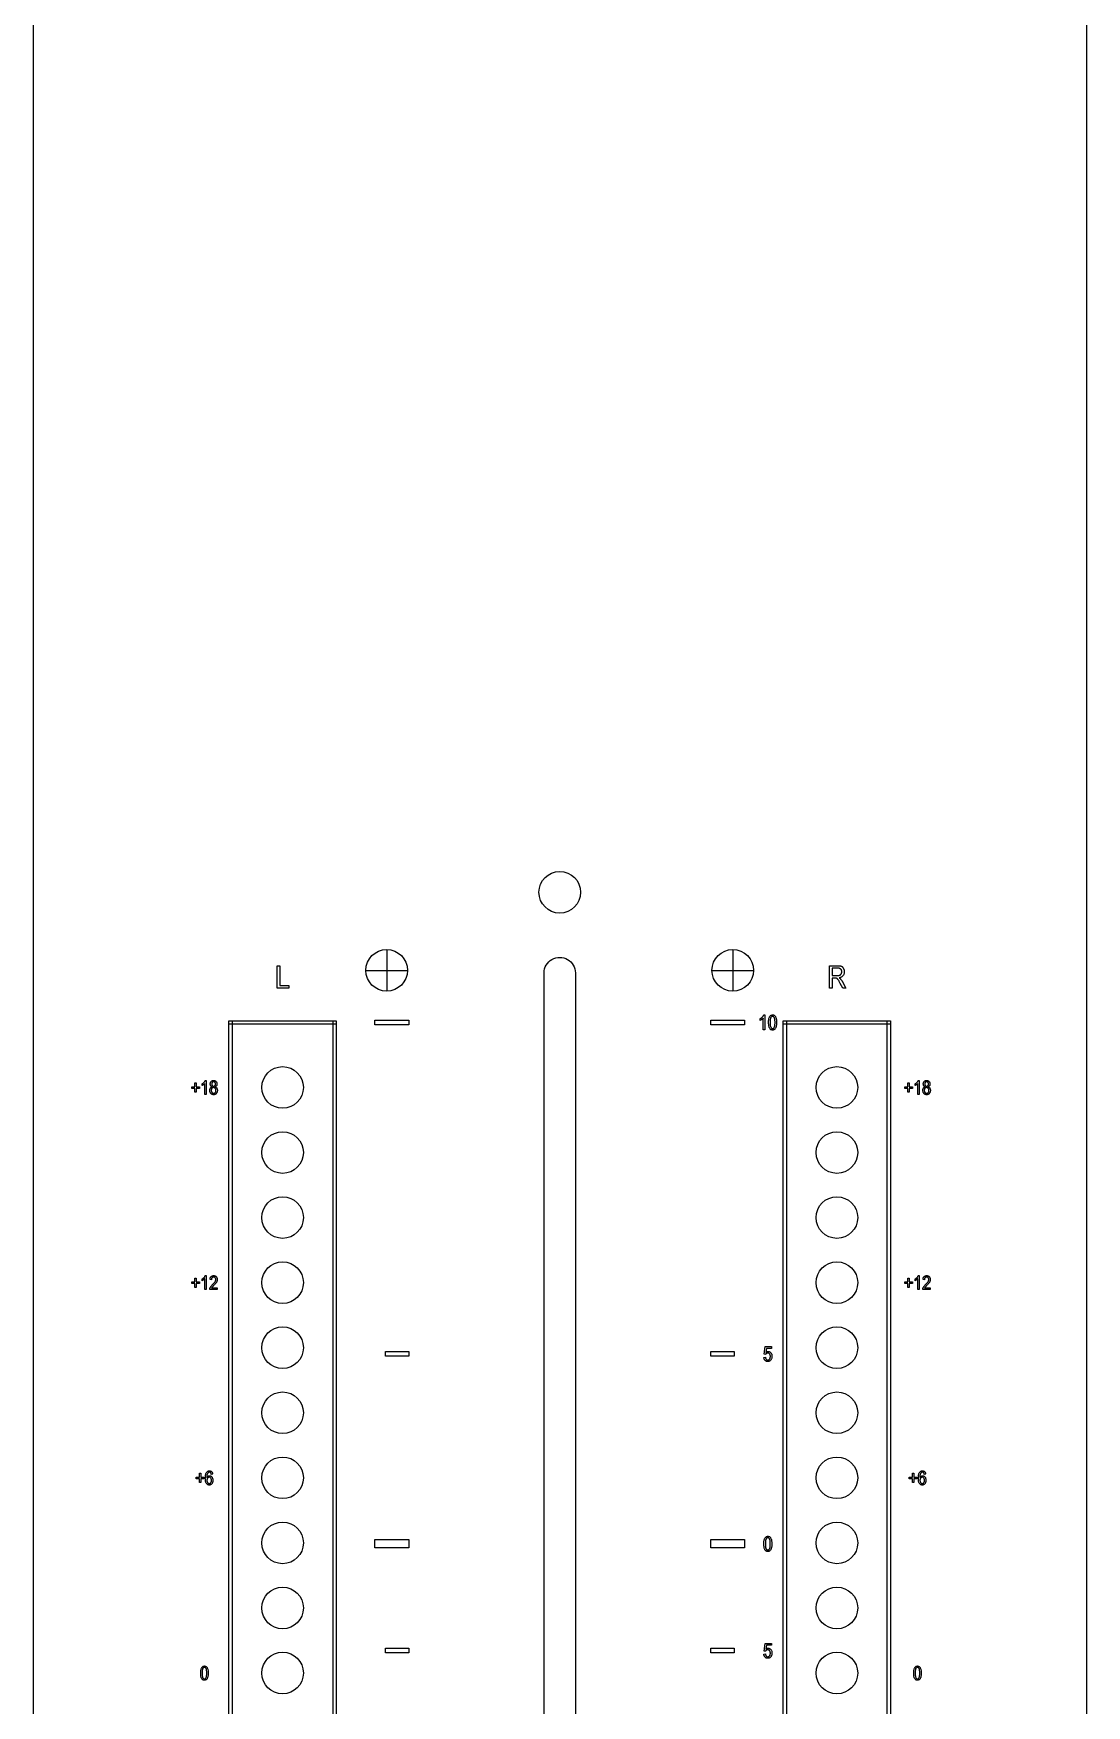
# Model space of a CAD drawing. Header units: millimetres. Extents: x 0 to 81, y 0 to 514.
# Drawn here: x 0 to 80.9, y 128.5 to 257 of the extents above; entities that cross this region are included whole.
import ezdxf

# ---------------------------------------------------------------- set-up
doc = ezdxf.new("R2010")
doc.units = ezdxf.units.MM
for name, color, linetype in [('CUT', 1, 'CONTINUOUS'), ('LEGEND', 2, 'CONTINUOUS'), ('OUTLINE', 7, 'CONTINUOUS'), ('STUDS', 5, 'CONTINUOUS')]:
    doc.layers.add(name, color=color, linetype=linetype)

msp = doc.modelspace()

# ---------------------------------------------------------------- linework, layer by layer
at = {"layer": 'CUT'}
msp.add_lwpolyline([(39.25, 77.2), (39.25, 184.8), (39.2603, 184.9566), (39.2909, 185.1106), (39.3413, 185.2592), (39.4108, 185.4), (39.498, 185.5305), (39.6015, 185.6485), (39.7195, 185.752), (39.85, 185.8392), (39.9908, 185.9087), (40.1394, 185.9591), (40.2934, 185.9897), (40.45, 186), (40.6066, 185.9897), (40.7606, 185.9591), (40.9092, 185.9087), (41.05, 185.8392), (41.1805, 185.752), (41.2985, 185.6485), (41.402, 185.5305), (41.4892, 185.4), (41.5587, 185.2592), (41.6091, 185.1106), (41.6397, 184.9566), (41.65, 184.8), (41.65, 77.2)], dxfattribs=at)
for centre in [(40.45, 191), (19.15, 176), (61.75, 176), (19.15, 171), (61.75, 171), (19.15, 166), (61.75, 166), (19.15, 161), (61.75, 161), (19.15, 156), (61.75, 156), (19.15, 151), (61.75, 151), (19.15, 146), (61.75, 146), (19.15, 141), (61.75, 141), (19.15, 136), (61.75, 136), (19.15, 131), (61.75, 131)]:
    msp.add_circle(centre, 1.6, dxfattribs=at)
at = {"layer": 'LEGEND'}
for points in [[(18.7434, 183.641), (18.7434, 185.359), (18.9297, 185.359), (18.9297, 183.8438), (19.6234, 183.8438), (19.6234, 183.641)], [(61.191, 183.641), (61.191, 185.359), (61.8156, 185.359), (61.8629, 185.3582), (61.9071, 185.356), (61.948, 185.3522), (61.9857, 185.347), (62.0202, 185.3402), (62.0515, 185.332), (62.0796, 185.3222), (62.1045, 185.3109), (62.1273, 185.2979), (62.149, 185.2829), (62.1697, 185.2659), (62.1893, 185.2469), (62.2079, 185.2259), (62.2255, 185.2029), (62.242, 185.178), (62.2574, 185.151), (62.2714, 185.1224), (62.2836, 185.0928), (62.2938, 185.062), (62.3022, 185.0301), (62.3088, 184.9971), (62.3135, 184.963), (62.3163, 184.9278), (62.3172, 184.8914), (62.3156, 184.8439), (62.3109, 184.7988), (62.3029, 184.7559), (62.2918, 184.7153), (62.2776, 184.6771), (62.2602, 184.6411), (62.2396, 184.6075), (62.2158, 184.5762), (62.189, 184.5474), (62.1594, 184.5213), (62.1269, 184.498), (62.0915, 184.4774), (62.0532, 184.4596), (62.012, 184.4446), (61.968, 184.4322), (61.9211, 184.4227), (61.9401, 184.4109), (61.958, 184.3991), (61.9747, 184.3873), (61.9902, 184.3755), (62.0046, 184.3636), (62.0178, 184.3517), (62.0298, 184.3397), (62.0406, 184.3277), (62.0611, 184.3028), (62.081, 184.2771), (62.1002, 184.2508), (62.1188, 184.2237), (62.1368, 184.196), (62.1542, 184.1676), (62.171, 184.1384), (62.1871, 184.1086), (62.4332, 183.641), (62.1988, 183.641), (62.0113, 183.9984), (61.9849, 184.0487), (61.9602, 184.0948), (61.9371, 184.1365), (61.9157, 184.1739), (61.8959, 184.2071), (61.8778, 184.236), (61.8614, 184.2606), (61.8467, 184.2809), (61.8328, 184.2983), (61.8191, 184.3142), (61.8054, 184.3287), (61.7919, 184.3417), (61.7785, 184.3531), (61.7652, 184.3631), (61.752, 184.3717), (61.7389, 184.3787), (61.7252, 184.3846), (61.7102, 184.3897), (61.6939, 184.3941), (61.6763, 184.3976), (61.6574, 184.4004), (61.6372, 184.4023), (61.6158, 184.4035), (61.593, 184.4039), (61.3773, 184.4039), (61.3773, 183.641)], [(61.3773, 184.6008), (61.7781, 184.6008), (61.8099, 184.6013), (61.8398, 184.6028), (61.8677, 184.6052), (61.8936, 184.6087), (61.9175, 184.6131), (61.9394, 184.6186), (61.9594, 184.625), (61.9773, 184.6324), (61.9939, 184.6409), (62.0096, 184.6505), (62.0244, 184.6613), (62.0383, 184.6731), (62.0513, 184.6862), (62.0635, 184.7003), (62.0748, 184.7156), (62.0852, 184.732), (62.0945, 184.7494), (62.1026, 184.7674), (62.1094, 184.7861), (62.115, 184.8056), (62.1194, 184.8257), (62.1225, 184.8465), (62.1244, 184.868), (62.125, 184.8902), (62.1238, 184.9219), (62.1202, 184.9518), (62.1143, 184.98), (62.106, 185.0064), (62.0952, 185.0311), (62.0822, 185.054), (62.0667, 185.0753), (62.0488, 185.0947), (62.0286, 185.1122), (62.0061, 185.1273), (61.9813, 185.1401), (61.9542, 185.1505), (61.9248, 185.1587), (61.893, 185.1645), (61.859, 185.168), (61.8227, 185.1691), (61.3773, 185.1691)], [(56.207, 180.4273), (56.0914, 180.4273), (56.0914, 181.3234), (56.081, 181.3117), (56.0698, 181.2999), (56.0577, 181.288), (56.0447, 181.2761), (56.0309, 181.2641), (56.0163, 181.252), (56.0007, 181.2399), (55.9844, 181.2277), (55.9677, 181.2159), (55.9515, 181.2048), (55.9355, 181.1945), (55.9199, 181.1849), (55.9047, 181.176), (55.8897, 181.1679), (55.8752, 181.1605), (55.8609, 181.1539), (55.8609, 181.2898), (55.8844, 181.3039), (55.9072, 181.3187), (55.9293, 181.3343), (55.9507, 181.3506), (55.9714, 181.3677), (55.9914, 181.3855), (56.0107, 181.4041), (56.0293, 181.4234), (56.0469, 181.4431), (56.0631, 181.4626), (56.078, 181.4821), (56.0915, 181.5014), (56.1037, 181.5205), (56.1145, 181.5396), (56.1239, 181.5585), (56.132, 181.5773), (56.207, 181.5773)], [(56.5023, 180.9922), (56.5036, 181.0621), (56.5072, 181.1276), (56.5133, 181.1887), (56.5218, 181.2455), (56.5327, 181.2979), (56.5461, 181.3459), (56.5619, 181.3896), (56.5801, 181.4289), (56.6007, 181.4637), (56.6236, 181.4938), (56.6488, 181.5194), (56.6763, 181.5402), (56.7061, 181.5565), (56.7382, 181.5681), (56.7726, 181.575), (56.8094, 181.5773), (56.8421, 181.5755), (56.873, 181.5698), (56.9021, 181.5604), (56.9295, 181.5473), (56.9551, 181.5303), (56.9789, 181.5097), (57.0009, 181.4852), (57.0211, 181.457), (57.0431, 181.418), (57.0621, 181.3735), (57.0782, 181.3235), (57.0914, 181.2682), (57.1017, 181.2073), (57.109, 181.1411), (57.1134, 181.0693), (57.1148, 180.9922), (57.1136, 180.9227), (57.11, 180.8574), (57.104, 180.7965), (57.0955, 180.7399), (57.0846, 180.6877), (57.0713, 180.6397), (57.0556, 180.596), (57.0375, 180.5566), (57.017, 180.5218), (56.9941, 180.4915), (56.9689, 180.4659), (56.9414, 180.445), (56.9115, 180.4287), (56.8793, 180.4171), (56.8447, 180.4101), (56.8078, 180.4078), (56.775, 180.4099), (56.7437, 180.416), (56.7139, 180.4263), (56.6856, 180.4406), (56.6589, 180.4591), (56.6337, 180.4816), (56.61, 180.5083), (56.5879, 180.5391), (56.5678, 180.5749), (56.5505, 180.6166), (56.5358, 180.6643), (56.5237, 180.718), (56.5144, 180.7776), (56.5077, 180.8432), (56.5037, 180.9147), (56.5023, 180.9922)], [(56.6203, 180.9922), (56.6211, 180.9253), (56.6237, 180.8642), (56.6278, 180.8089), (56.6337, 180.7593), (56.6412, 180.7154), (56.6504, 180.6773), (56.6613, 180.645), (56.6738, 180.6184), (56.6877, 180.5961), (56.7025, 180.5768), (56.7182, 180.5605), (56.7349, 180.5472), (56.7525, 180.5368), (56.771, 180.5294), (56.7905, 180.5249), (56.8109, 180.5234), (56.8303, 180.5249), (56.8488, 180.5294), (56.8665, 180.537), (56.8834, 180.5475), (56.8995, 180.561), (56.9148, 180.5775), (56.9293, 180.597), (56.943, 180.6195), (56.9554, 180.6464), (56.9662, 180.6789), (56.9753, 180.717), (56.9828, 180.7607), (56.9886, 180.8101), (56.9928, 180.8652), (56.9953, 180.9259), (56.9961, 180.9922), (56.9953, 181.0592), (56.9927, 181.1205), (56.9886, 181.1759), (56.9827, 181.2256), (56.9752, 181.2695), (56.966, 181.3076), (56.9551, 181.3399), (56.9426, 181.3664), (56.9287, 181.3886), (56.9138, 181.4078), (56.898, 181.424), (56.8812, 181.4373), (56.8633, 181.4476), (56.8445, 181.455), (56.8247, 181.4595), (56.8039, 181.4609), (56.7848, 181.4594), (56.7664, 181.4549), (56.7489, 181.4474), (56.7321, 181.4369), (56.7162, 181.4234), (56.701, 181.4069), (56.6866, 181.3874), (56.673, 181.3648), (56.6607, 181.338), (56.65, 181.3055), (56.6409, 181.2674), (56.6335, 181.2236), (56.6277, 181.1742), (56.6236, 181.1192), (56.6211, 181.0585), (56.6203, 180.9922)], [(15.025, 181.125), (23.275, 181.125), (23.275, 180.875), (15.025, 180.875)], [(15.025, 181.125), (15.275, 181.125), (15.275, 75.875), (15.025, 75.875)], [(23.025, 181.125), (23.275, 181.125), (23.275, 75.875), (23.025, 75.875)], [(26.25, 181.18), (28.85, 181.18), (28.85, 180.82), (26.25, 180.82)], [(52.05, 181.18), (54.65, 181.18), (54.65, 180.82), (52.05, 180.82)], [(57.625, 181.125), (65.875, 181.125), (65.875, 180.875), (57.625, 180.875)], [(57.625, 181.125), (57.875, 181.125), (57.875, 75.875), (57.625, 75.875)], [(65.625, 181.125), (65.875, 181.125), (65.875, 75.875), (65.625, 75.875)], [(12.4135, 175.6367), (12.4135, 175.9312), (12.174, 175.9312), (12.174, 176.0542), (12.4135, 176.0542), (12.4135, 176.3464), (12.5161, 176.3464), (12.5161, 176.0542), (12.7556, 176.0542), (12.7556, 175.9312), (12.5161, 175.9312), (12.5161, 175.6367)], [(13.2815, 175.4631), (13.1731, 175.4631), (13.1731, 176.3032), (13.1633, 176.2922), (13.1528, 176.2811), (13.1415, 176.27), (13.1293, 176.2588), (13.1164, 176.2476), (13.1026, 176.2363), (13.0881, 176.2249), (13.0727, 176.2135), (13.0571, 176.2024), (13.0419, 176.192), (13.0269, 176.1823), (13.0123, 176.1733), (12.998, 176.165), (12.984, 176.1574), (12.9704, 176.1505), (12.957, 176.1443), (12.957, 176.2717), (12.979, 176.2849), (13.0004, 176.2988), (13.0211, 176.3134), (13.0411, 176.3287), (13.0605, 176.3447), (13.0793, 176.3614), (13.0974, 176.3788), (13.1148, 176.397), (13.1313, 176.4154), (13.1465, 176.4337), (13.1605, 176.4519), (13.1732, 176.47), (13.1846, 176.488), (13.1947, 176.5059), (13.2036, 176.5236), (13.2112, 176.5413), (13.2815, 176.5413)], [(13.7246, 176.0454), (13.7088, 176.0531), (13.694, 176.0616), (13.6802, 176.0709), (13.6674, 176.081), (13.6555, 176.0919), (13.6447, 176.1036), (13.6349, 176.116), (13.6261, 176.1293), (13.6183, 176.1433), (13.6115, 176.1582), (13.6058, 176.174), (13.6011, 176.1905), (13.5974, 176.2079), (13.5948, 176.2262), (13.5933, 176.2452), (13.5927, 176.2651), (13.5939, 176.295), (13.5973, 176.3235), (13.6029, 176.3505), (13.6108, 176.3761), (13.6209, 176.4003), (13.6333, 176.4231), (13.648, 176.4444), (13.6649, 176.4644), (13.6835, 176.4824), (13.7033, 176.498), (13.7242, 176.5112), (13.7463, 176.522), (13.7695, 176.5304), (13.7939, 176.5365), (13.8195, 176.5401), (13.8462, 176.5413), (13.8731, 176.54), (13.8988, 176.5364), (13.9234, 176.5302), (13.9468, 176.5217), (13.969, 176.5106), (13.9902, 176.4972), (14.0101, 176.4813), (14.0289, 176.4629), (14.046, 176.4426), (14.0608, 176.4209), (14.0733, 176.3977), (14.0836, 176.3732), (14.0915, 176.3472), (14.0972, 176.3198), (14.1006, 176.291), (14.1018, 176.2607), (14.1013, 176.2417), (14.0998, 176.2234), (14.0973, 176.2059), (14.0937, 176.1891), (14.0892, 176.173), (14.0837, 176.1577), (14.0771, 176.1431), (14.0696, 176.1293), (14.061, 176.1162), (14.0514, 176.1038), (14.0408, 176.0922), (14.0291, 176.0814), (14.0164, 176.0713), (14.0027, 176.0619), (13.9879, 176.0533), (13.9721, 176.0454), (13.9915, 176.0369), (14.0097, 176.0272), (14.0268, 176.0163), (14.0427, 176.0042), (14.0575, 175.9909), (14.0711, 175.9763), (14.0835, 175.9606), (14.0948, 175.9436), (14.1049, 175.9255), (14.1136, 175.9063), (14.1209, 175.8861), (14.127, 175.8649), (14.1316, 175.8426), (14.135, 175.8192), (14.137, 175.7948), (14.1377, 175.7693), (14.1364, 175.7342), (14.1325, 175.7008), (14.126, 175.6691), (14.1169, 175.639), (14.1052, 175.6106), (14.0909, 175.5838), (14.074, 175.5587), (14.0545, 175.5353), (14.0331, 175.5141), (14.0105, 175.4957), (13.9866, 175.4802), (13.9614, 175.4674), (13.935, 175.4575), (13.9074, 175.4505), (13.8785, 175.4462), (13.8484, 175.4448), (13.8179, 175.4462), (13.7887, 175.4505), (13.7608, 175.4575), (13.7342, 175.4674), (13.7089, 175.4802), (13.6849, 175.4957), (13.6622, 175.5141), (13.6407, 175.5353), (13.6212, 175.5588), (13.6044, 175.5841), (13.5901, 175.6111), (13.5784, 175.6399), (13.5693, 175.6705), (13.5628, 175.7029), (13.5589, 175.737), (13.5576, 175.7729), (13.5583, 175.7993), (13.5604, 175.8244), (13.5638, 175.8484), (13.5687, 175.8712), (13.5749, 175.8928), (13.5825, 175.9132), (13.5915, 175.9325), (13.6019, 175.9506), (13.6135, 175.9673), (13.6262, 175.9827), (13.6399, 175.9967), (13.6547, 176.0092), (13.6706, 176.0204), (13.6875, 176.0301), (13.7055, 176.0385), (13.7246, 176.0454)], [(13.7041, 176.2688), (13.7047, 176.2495), (13.7067, 176.2313), (13.7099, 176.214), (13.7145, 176.1978), (13.7204, 176.1825), (13.7276, 176.1683), (13.736, 176.155), (13.7458, 176.1428), (13.7566, 176.1318), (13.7679, 176.1223), (13.7798, 176.1143), (13.7923, 176.1077), (13.8054, 176.1025), (13.8192, 176.0989), (13.8335, 176.0967), (13.8484, 176.0959), (13.8629, 176.0967), (13.8769, 176.0988), (13.8904, 176.1024), (13.9033, 176.1075), (13.9157, 176.114), (13.9275, 176.1219), (13.9387, 176.1313), (13.9494, 176.1421), (13.9592, 176.154), (13.9677, 176.1669), (13.9749, 176.1805), (13.9807, 176.195), (13.9853, 176.2104), (13.9886, 176.2265), (13.9905, 176.2436), (13.9912, 176.2615), (13.9905, 176.2799), (13.9885, 176.2975), (13.9852, 176.3142), (13.9805, 176.33), (13.9744, 176.345), (13.9671, 176.3592), (13.9584, 176.3725), (13.9483, 176.3849), (13.9374, 176.3961), (13.9259, 176.4059), (13.914, 176.4141), (13.9016, 176.4209), (13.8886, 176.4261), (13.8752, 176.4299), (13.8613, 176.4321), (13.8469, 176.4329), (13.8325, 176.4321), (13.8186, 176.4299), (13.8053, 176.4263), (13.7924, 176.4211), (13.7801, 176.4146), (13.7683, 176.4065), (13.757, 176.397), (13.7462, 176.386), (13.7363, 176.3739), (13.7278, 176.3611), (13.7205, 176.3475), (13.7146, 176.3333), (13.71, 176.3182), (13.7067, 176.3025), (13.7047, 176.286), (13.7041, 176.2688)], [(67.2135, 175.6367), (67.2135, 175.9312), (66.974, 175.9312), (66.974, 176.0542), (67.2135, 176.0542), (67.2135, 176.3464), (67.3161, 176.3464), (67.3161, 176.0542), (67.5556, 176.0542), (67.5556, 175.9312), (67.3161, 175.9312), (67.3161, 175.6367)], [(68.0815, 175.4631), (67.9731, 175.4631), (67.9731, 176.3032), (67.9633, 176.2922), (67.9528, 176.2811), (67.9415, 176.27), (67.9293, 176.2588), (67.9164, 176.2476), (67.9026, 176.2363), (67.8881, 176.2249), (67.8727, 176.2135), (67.8571, 176.2024), (67.8419, 176.192), (67.8269, 176.1823), (67.8123, 176.1733), (67.798, 176.165), (67.784, 176.1574), (67.7704, 176.1505), (67.757, 176.1443), (67.757, 176.2717), (67.779, 176.2849), (67.8004, 176.2988), (67.8211, 176.3134), (67.8411, 176.3287), (67.8605, 176.3447), (67.8793, 176.3614), (67.8974, 176.3788), (67.9148, 176.397), (67.9313, 176.4154), (67.9465, 176.4337), (67.9605, 176.4519), (67.9732, 176.47), (67.9846, 176.488), (67.9947, 176.5059), (68.0036, 176.5236), (68.0112, 176.5413), (68.0815, 176.5413)], [(68.5246, 176.0454), (68.5088, 176.0531), (68.494, 176.0616), (68.4802, 176.0709), (68.4674, 176.081), (68.4555, 176.0919), (68.4447, 176.1036), (68.4349, 176.116), (68.4261, 176.1293), (68.4183, 176.1433), (68.4115, 176.1582), (68.4058, 176.174), (68.4011, 176.1905), (68.3974, 176.2079), (68.3948, 176.2262), (68.3933, 176.2452), (68.3927, 176.2651), (68.3939, 176.295), (68.3973, 176.3235), (68.4029, 176.3505), (68.4108, 176.3761), (68.4209, 176.4003), (68.4333, 176.4231), (68.448, 176.4444), (68.4649, 176.4644), (68.4835, 176.4824), (68.5033, 176.498), (68.5242, 176.5112), (68.5463, 176.522), (68.5695, 176.5304), (68.5939, 176.5365), (68.6195, 176.5401), (68.6462, 176.5413), (68.6731, 176.54), (68.6988, 176.5364), (68.7234, 176.5302), (68.7468, 176.5217), (68.769, 176.5106), (68.7902, 176.4972), (68.8101, 176.4813), (68.8289, 176.4629), (68.846, 176.4426), (68.8608, 176.4209), (68.8733, 176.3977), (68.8836, 176.3732), (68.8915, 176.3472), (68.8972, 176.3198), (68.9006, 176.291), (68.9018, 176.2607), (68.9013, 176.2417), (68.8998, 176.2234), (68.8973, 176.2059), (68.8937, 176.1891), (68.8892, 176.173), (68.8837, 176.1577), (68.8771, 176.1431), (68.8696, 176.1293), (68.861, 176.1162), (68.8514, 176.1038), (68.8408, 176.0922), (68.8291, 176.0814), (68.8164, 176.0713), (68.8027, 176.0619), (68.7879, 176.0533), (68.7721, 176.0454), (68.7915, 176.0369), (68.8097, 176.0272), (68.8268, 176.0163), (68.8427, 176.0042), (68.8575, 175.9909), (68.8711, 175.9763), (68.8835, 175.9606), (68.8948, 175.9436), (68.9049, 175.9255), (68.9136, 175.9063), (68.9209, 175.8861), (68.927, 175.8649), (68.9316, 175.8426), (68.935, 175.8192), (68.937, 175.7948), (68.9377, 175.7693), (68.9364, 175.7342), (68.9325, 175.7008), (68.926, 175.6691), (68.9169, 175.639), (68.9052, 175.6106), (68.8909, 175.5838), (68.874, 175.5587), (68.8545, 175.5353), (68.8331, 175.5141), (68.8105, 175.4957), (68.7866, 175.4802), (68.7614, 175.4674), (68.735, 175.4575), (68.7074, 175.4505), (68.6785, 175.4462), (68.6484, 175.4448), (68.6179, 175.4462), (68.5887, 175.4505), (68.5608, 175.4575), (68.5342, 175.4674), (68.5089, 175.4802), (68.4849, 175.4957), (68.4622, 175.5141), (68.4407, 175.5353), (68.4212, 175.5588), (68.4044, 175.5841), (68.3901, 175.6111), (68.3784, 175.6399), (68.3693, 175.6705), (68.3628, 175.7029), (68.3589, 175.737), (68.3576, 175.7729), (68.3583, 175.7993), (68.3604, 175.8244), (68.3638, 175.8484), (68.3687, 175.8712), (68.3749, 175.8928), (68.3825, 175.9132), (68.3915, 175.9325), (68.4019, 175.9506), (68.4135, 175.9673), (68.4262, 175.9827), (68.4399, 175.9967), (68.4547, 176.0092), (68.4706, 176.0204), (68.4875, 176.0301), (68.5055, 176.0385), (68.5246, 176.0454)], [(68.5041, 176.2688), (68.5047, 176.2495), (68.5067, 176.2313), (68.5099, 176.214), (68.5145, 176.1978), (68.5204, 176.1825), (68.5276, 176.1683), (68.536, 176.155), (68.5458, 176.1428), (68.5566, 176.1318), (68.5679, 176.1223), (68.5798, 176.1143), (68.5923, 176.1077), (68.6054, 176.1025), (68.6192, 176.0989), (68.6335, 176.0967), (68.6484, 176.0959), (68.6629, 176.0967), (68.6769, 176.0988), (68.6904, 176.1024), (68.7033, 176.1075), (68.7157, 176.114), (68.7275, 176.1219), (68.7387, 176.1313), (68.7494, 176.1421), (68.7592, 176.154), (68.7677, 176.1669), (68.7749, 176.1805), (68.7807, 176.195), (68.7853, 176.2104), (68.7886, 176.2265), (68.7905, 176.2436), (68.7912, 176.2615), (68.7905, 176.2799), (68.7885, 176.2975), (68.7852, 176.3142), (68.7805, 176.33), (68.7744, 176.345), (68.7671, 176.3592), (68.7584, 176.3725), (68.7483, 176.3849), (68.7374, 176.3961), (68.7259, 176.4059), (68.714, 176.4141), (68.7016, 176.4209), (68.6886, 176.4261), (68.6752, 176.4299), (68.6613, 176.4321), (68.6469, 176.4329), (68.6325, 176.4321), (68.6186, 176.4299), (68.6053, 176.4263), (68.5924, 176.4211), (68.5801, 176.4146), (68.5683, 176.4065), (68.557, 176.397), (68.5462, 176.386), (68.5363, 176.3739), (68.5278, 176.3611), (68.5205, 176.3475), (68.5146, 176.3333), (68.51, 176.3182), (68.5067, 176.3025), (68.5047, 176.286), (68.5041, 176.2688)], [(13.6682, 175.7729), (13.669, 175.7488), (13.6715, 175.7259), (13.6757, 175.7042), (13.6815, 175.6837), (13.6889, 175.6644), (13.6981, 175.6463), (13.7088, 175.6294), (13.7213, 175.6136), (13.7349, 175.5995), (13.7491, 175.5872), (13.764, 175.5768), (13.7796, 175.5683), (13.7958, 175.5617), (13.8127, 175.557), (13.8302, 175.5542), (13.8484, 175.5532), (13.8667, 175.5541), (13.8843, 175.5569), (13.9012, 175.5615), (13.9174, 175.5679), (13.9329, 175.5761), (13.9477, 175.5862), (13.9617, 175.5981), (13.9751, 175.6118), (13.9873, 175.6271), (13.9978, 175.6436), (14.0068, 175.6613), (14.0141, 175.6803), (14.0198, 175.7005), (14.0238, 175.722), (14.0263, 175.7446), (14.0271, 175.7686), (14.0262, 175.7927), (14.0237, 175.8156), (14.0196, 175.8373), (14.0137, 175.8578), (14.0062, 175.8771), (13.997, 175.8952), (13.9861, 175.9121), (13.9736, 175.9279), (13.9599, 175.942), (13.9455, 175.9543), (13.9305, 175.9647), (13.9148, 175.9732), (13.8985, 175.9798), (13.8815, 175.9845), (13.8638, 175.9873), (13.8454, 175.9883), (13.8273, 175.9873), (13.8098, 175.9845), (13.7931, 175.9798), (13.777, 175.9733), (13.7617, 175.9648), (13.747, 175.9545), (13.7331, 175.9423), (13.7198, 175.9282), (13.7077, 175.9127), (13.6972, 175.896), (13.6884, 175.8782), (13.6811, 175.8594), (13.6754, 175.8394), (13.6714, 175.8184), (13.669, 175.7962), (13.6682, 175.7729)], [(68.4682, 175.7729), (68.469, 175.7488), (68.4715, 175.7259), (68.4757, 175.7042), (68.4815, 175.6837), (68.4889, 175.6644), (68.4981, 175.6463), (68.5088, 175.6294), (68.5213, 175.6136), (68.5349, 175.5995), (68.5491, 175.5872), (68.564, 175.5768), (68.5796, 175.5683), (68.5958, 175.5617), (68.6127, 175.557), (68.6302, 175.5542), (68.6484, 175.5532), (68.6667, 175.5541), (68.6843, 175.5569), (68.7012, 175.5615), (68.7174, 175.5679), (68.7329, 175.5761), (68.7477, 175.5862), (68.7617, 175.5981), (68.7751, 175.6118), (68.7873, 175.6271), (68.7978, 175.6436), (68.8068, 175.6613), (68.8141, 175.6803), (68.8198, 175.7005), (68.8238, 175.722), (68.8263, 175.7446), (68.8271, 175.7686), (68.8262, 175.7927), (68.8237, 175.8156), (68.8196, 175.8373), (68.8137, 175.8578), (68.8062, 175.8771), (68.797, 175.8952), (68.7861, 175.9121), (68.7736, 175.9279), (68.7599, 175.942), (68.7455, 175.9543), (68.7305, 175.9647), (68.7148, 175.9732), (68.6985, 175.9798), (68.6815, 175.9845), (68.6638, 175.9873), (68.6454, 175.9883), (68.6273, 175.9873), (68.6098, 175.9845), (68.5931, 175.9798), (68.577, 175.9733), (68.5617, 175.9648), (68.547, 175.9545), (68.5331, 175.9423), (68.5198, 175.9282), (68.5077, 175.9127), (68.4972, 175.896), (68.4884, 175.8782), (68.4811, 175.8594), (68.4754, 175.8394), (68.4714, 175.8184), (68.469, 175.7962), (68.4682, 175.7729)], [(12.4135, 160.6367), (12.4135, 160.9312), (12.174, 160.9312), (12.174, 161.0542), (12.4135, 161.0542), (12.4135, 161.3464), (12.5161, 161.3464), (12.5161, 161.0542), (12.7556, 161.0542), (12.7556, 160.9312), (12.5161, 160.9312), (12.5161, 160.6367)], [(13.2815, 160.4631), (13.1731, 160.4631), (13.1731, 161.3032), (13.1633, 161.2922), (13.1528, 161.2811), (13.1415, 161.27), (13.1293, 161.2588), (13.1164, 161.2476), (13.1026, 161.2363), (13.0881, 161.2249), (13.0727, 161.2135), (13.0571, 161.2024), (13.0419, 161.192), (13.0269, 161.1823), (13.0123, 161.1733), (12.998, 161.165), (12.984, 161.1574), (12.9704, 161.1505), (12.957, 161.1443), (12.957, 161.2717), (12.979, 161.2849), (13.0004, 161.2988), (13.0211, 161.3134), (13.0411, 161.3287), (13.0605, 161.3447), (13.0793, 161.3614), (13.0974, 161.3788), (13.1148, 161.397), (13.1313, 161.4154), (13.1465, 161.4337), (13.1605, 161.4519), (13.1732, 161.47), (13.1846, 161.488), (13.1947, 161.5059), (13.2036, 161.5236), (13.2112, 161.5413), (13.2815, 161.5413)], [(14.1281, 160.5898), (14.1281, 160.4631), (13.5459, 160.4631), (13.5461, 160.4826), (13.548, 160.5027), (13.5514, 160.5234), (13.5564, 160.5446), (13.563, 160.5664), (13.5712, 160.5888), (13.581, 160.6117), (13.5924, 160.6353), (13.6058, 160.6596), (13.6218, 160.685), (13.6403, 160.7115), (13.6613, 160.7391), (13.6849, 160.7677), (13.711, 160.7974), (13.7396, 160.8282), (13.7707, 160.8601), (13.807, 160.8968), (13.84, 160.9313), (13.8697, 160.9636), (13.8962, 160.9939), (13.9193, 161.022), (13.9392, 161.0479), (13.9559, 161.0717), (13.9692, 161.0934), (13.9802, 161.1138), (13.9897, 161.1339), (13.9978, 161.1536), (14.0044, 161.1729), (14.0095, 161.1919), (14.0132, 161.2106), (14.0154, 161.2289), (14.0161, 161.2468), (14.0153, 161.2669), (14.0131, 161.2859), (14.0093, 161.3041), (14.0041, 161.3213), (13.9973, 161.3375), (13.9891, 161.3528), (13.9794, 161.3671), (13.9681, 161.3805), (13.9558, 161.3926), (13.9427, 161.4031), (13.929, 161.412), (13.9146, 161.4192), (13.8994, 161.4249), (13.8836, 161.4289), (13.8671, 161.4313), (13.8498, 161.4321), (13.8314, 161.4313), (13.8138, 161.4286), (13.7971, 161.4243), (13.7812, 161.4182), (13.7661, 161.4104), (13.7519, 161.4008), (13.7386, 161.3895), (13.726, 161.3765), (13.7147, 161.3618), (13.7049, 161.3456), (13.6966, 161.3279), (13.6898, 161.3087), (13.6845, 161.288), (13.6807, 161.2658), (13.6785, 161.242), (13.6777, 161.2168), (13.5664, 161.2307), (13.5703, 161.2682), (13.5762, 161.3032), (13.5842, 161.3359), (13.5941, 161.3661), (13.6061, 161.394), (13.62, 161.4195), (13.636, 161.4426), (13.6539, 161.4633), (13.6736, 161.4815), (13.6948, 161.4974), (13.7175, 161.5108), (13.7417, 161.5218), (13.7674, 161.5303), (13.7946, 161.5364), (13.8233, 161.54), (13.8535, 161.5413), (13.8862, 161.5398), (13.9168, 161.5356), (13.9453, 161.5285), (13.9719, 161.5186), (13.9963, 161.5058), (14.0188, 161.4902), (14.0391, 161.4717), (14.0575, 161.4504), (14.0737, 161.4273), (14.0878, 161.4035), (14.0996, 161.3788), (14.1094, 161.3534), (14.117, 161.3272), (14.1224, 161.3002), (14.1256, 161.2724), (14.1267, 161.2439), (14.1258, 161.2184), (14.1233, 161.1932), (14.1191, 161.1682), (14.1131, 161.1435), (14.1055, 161.119), (14.0962, 161.0948), (14.0852, 161.0709), (14.0725, 161.0472), (14.0574, 161.0227), (14.0393, 160.9963), (14.0181, 160.9678), (13.9939, 160.9375), (13.9667, 160.9051), (13.9364, 160.8708), (13.9031, 160.8346), (13.8667, 160.7964), (13.8436, 160.7727), (13.8226, 160.7509), (13.8038, 160.7311), (13.7871, 160.7133), (13.7726, 160.6974), (13.7602, 160.6835), (13.7499, 160.6716), (13.7418, 160.6616), (13.7349, 160.6526), (13.7284, 160.6437), (13.7221, 160.6347), (13.7163, 160.6257), (13.7107, 160.6168), (13.7055, 160.6078), (13.7006, 160.5988), (13.696, 160.5898)], [(67.2135, 160.6367), (67.2135, 160.9312), (66.974, 160.9312), (66.974, 161.0542), (67.2135, 161.0542), (67.2135, 161.3464), (67.3161, 161.3464), (67.3161, 161.0542), (67.5556, 161.0542), (67.5556, 160.9312), (67.3161, 160.9312), (67.3161, 160.6367)], [(68.0815, 160.4631), (67.9731, 160.4631), (67.9731, 161.3032), (67.9633, 161.2922), (67.9528, 161.2811), (67.9415, 161.27), (67.9293, 161.2588), (67.9164, 161.2476), (67.9026, 161.2363), (67.8881, 161.2249), (67.8727, 161.2135), (67.8571, 161.2024), (67.8419, 161.192), (67.8269, 161.1823), (67.8123, 161.1733), (67.798, 161.165), (67.784, 161.1574), (67.7704, 161.1505), (67.757, 161.1443), (67.757, 161.2717), (67.779, 161.2849), (67.8004, 161.2988), (67.8211, 161.3134), (67.8411, 161.3287), (67.8605, 161.3447), (67.8793, 161.3614), (67.8974, 161.3788), (67.9148, 161.397), (67.9313, 161.4154), (67.9465, 161.4337), (67.9605, 161.4519), (67.9732, 161.47), (67.9846, 161.488), (67.9947, 161.5059), (68.0036, 161.5236), (68.0112, 161.5413), (68.0815, 161.5413)], [(68.9281, 160.5898), (68.9281, 160.4631), (68.3459, 160.4631), (68.3461, 160.4826), (68.348, 160.5027), (68.3514, 160.5234), (68.3564, 160.5446), (68.363, 160.5664), (68.3712, 160.5888), (68.381, 160.6117), (68.3924, 160.6353), (68.4058, 160.6596), (68.4218, 160.685), (68.4403, 160.7115), (68.4613, 160.7391), (68.4849, 160.7677), (68.511, 160.7974), (68.5396, 160.8282), (68.5707, 160.8601), (68.607, 160.8968), (68.64, 160.9313), (68.6697, 160.9636), (68.6962, 160.9939), (68.7193, 161.022), (68.7392, 161.0479), (68.7559, 161.0717), (68.7692, 161.0934), (68.7802, 161.1138), (68.7897, 161.1339), (68.7978, 161.1536), (68.8044, 161.1729), (68.8095, 161.1919), (68.8132, 161.2106), (68.8154, 161.2289), (68.8161, 161.2468), (68.8153, 161.2669), (68.8131, 161.2859), (68.8093, 161.3041), (68.8041, 161.3213), (68.7973, 161.3375), (68.7891, 161.3528), (68.7794, 161.3671), (68.7681, 161.3805), (68.7558, 161.3926), (68.7427, 161.4031), (68.729, 161.412), (68.7146, 161.4192), (68.6994, 161.4249), (68.6836, 161.4289), (68.6671, 161.4313), (68.6498, 161.4321), (68.6314, 161.4313), (68.6138, 161.4286), (68.5971, 161.4243), (68.5812, 161.4182), (68.5661, 161.4104), (68.5519, 161.4008), (68.5386, 161.3895), (68.526, 161.3765), (68.5147, 161.3618), (68.5049, 161.3456), (68.4966, 161.3279), (68.4898, 161.3087), (68.4845, 161.288), (68.4807, 161.2658), (68.4785, 161.242), (68.4777, 161.2168), (68.3664, 161.2307), (68.3703, 161.2682), (68.3762, 161.3032), (68.3842, 161.3359), (68.3941, 161.3661), (68.4061, 161.394), (68.42, 161.4195), (68.436, 161.4426), (68.4539, 161.4633), (68.4736, 161.4815), (68.4948, 161.4974), (68.5175, 161.5108), (68.5417, 161.5218), (68.5674, 161.5303), (68.5946, 161.5364), (68.6233, 161.54), (68.6535, 161.5413), (68.6862, 161.5398), (68.7168, 161.5356), (68.7453, 161.5285), (68.7719, 161.5186), (68.7963, 161.5058), (68.8188, 161.4902), (68.8391, 161.4717), (68.8575, 161.4504), (68.8737, 161.4273), (68.8878, 161.4035), (68.8996, 161.3788), (68.9094, 161.3534), (68.917, 161.3272), (68.9224, 161.3002), (68.9256, 161.2724), (68.9267, 161.2439), (68.9258, 161.2184), (68.9233, 161.1932), (68.9191, 161.1682), (68.9131, 161.1435), (68.9055, 161.119), (68.8962, 161.0948), (68.8852, 161.0709), (68.8725, 161.0472), (68.8574, 161.0227), (68.8393, 160.9963), (68.8181, 160.9678), (68.7939, 160.9375), (68.7667, 160.9051), (68.7364, 160.8708), (68.7031, 160.8346), (68.6667, 160.7964), (68.6436, 160.7727), (68.6226, 160.7509), (68.6038, 160.7311), (68.5871, 160.7133), (68.5726, 160.6974), (68.5602, 160.6835), (68.5499, 160.6716), (68.5418, 160.6616), (68.5349, 160.6526), (68.5284, 160.6437), (68.5221, 160.6347), (68.5163, 160.6257), (68.5107, 160.6168), (68.5055, 160.6078), (68.5006, 160.5988), (68.496, 160.5898)], [(27.05, 155.7087), (28.85, 155.7087), (28.85, 155.3487), (27.05, 155.3487)], [(52.05, 155.7087), (53.85, 155.7087), (53.85, 155.3487), (52.05, 155.3487)], [(56.1375, 155.256), (56.2586, 155.2685), (56.2627, 155.2421), (56.2678, 155.2173), (56.2741, 155.1944), (56.2815, 155.1731), (56.2901, 155.1536), (56.2997, 155.1359), (56.3104, 155.1199), (56.3223, 155.1056), (56.3349, 155.0931), (56.3481, 155.0822), (56.3617, 155.073), (56.3759, 155.0655), (56.3905, 155.0596), (56.4057, 155.0555), (56.4213, 155.053), (56.4375, 155.0521), (56.4577, 155.0533), (56.4771, 155.0568), (56.4958, 155.0627), (56.5139, 155.071), (56.5312, 155.0816), (56.5478, 155.0945), (56.5637, 155.1098), (56.5789, 155.1275), (56.5928, 155.1472), (56.6049, 155.1687), (56.6151, 155.1918), (56.6234, 155.2167), (56.6299, 155.2433), (56.6346, 155.2716), (56.6374, 155.3016), (56.6383, 155.3334), (56.6374, 155.3632), (56.6347, 155.3913), (56.6302, 155.4176), (56.6239, 155.4423), (56.6159, 155.4652), (56.606, 155.4864), (56.5943, 155.5059), (56.5809, 155.5236), (56.566, 155.5394), (56.5503, 155.5532), (56.5337, 155.5648), (56.5161, 155.5743), (56.4976, 155.5817), (56.4782, 155.587), (56.4579, 155.5901), (56.4367, 155.5912), (56.4237, 155.5907), (56.411, 155.5894), (56.3984, 155.5871), (56.386, 155.5839), (56.3739, 155.5797), (56.3619, 155.5747), (56.3502, 155.5688), (56.3387, 155.5619), (56.3275, 155.5542), (56.317, 155.5458), (56.3071, 155.5367), (56.2978, 155.5268), (56.289, 155.5163), (56.2809, 155.505), (56.2733, 155.493), (56.2664, 155.4802), (56.1578, 155.4974), (56.2492, 156.0857), (56.7156, 156.0857), (56.7156, 155.9513), (56.3414, 155.9513), (56.2906, 155.6435), (56.3117, 155.6604), (56.3331, 155.675), (56.3547, 155.6873), (56.3768, 155.6974), (56.3991, 155.7053), (56.4217, 155.7109), (56.4447, 155.7143), (56.468, 155.7154), (56.497, 155.7138), (56.525, 155.7091), (56.5521, 155.7013), (56.5782, 155.6903), (56.6034, 155.6762), (56.6276, 155.6589), (56.6508, 155.6385), (56.673, 155.615), (56.6935, 155.5888), (56.7112, 155.5604), (56.7261, 155.5299), (56.7384, 155.4971), (56.7479, 155.4622), (56.7547, 155.4251), (56.7588, 155.3858), (56.7602, 155.3443), (56.7588, 155.3031), (56.7547, 155.2633), (56.7479, 155.2251), (56.7384, 155.1884), (56.7261, 155.1531), (56.7112, 155.1194), (56.6935, 155.0872), (56.673, 155.0564), (56.6503, 155.0283), (56.6258, 155.004), (56.5993, 154.9833), (56.571, 154.9665), (56.5408, 154.9534), (56.5088, 154.944), (56.4748, 154.9384), (56.4391, 154.9365), (56.4092, 154.9378), (56.3805, 154.9418), (56.353, 154.9484), (56.3267, 154.9577), (56.3015, 154.9696), (56.2776, 154.9842), (56.2548, 155.0014), (56.2332, 155.0213), (56.2133, 155.0435), (56.1957, 155.0677), (56.1804, 155.094), (56.1673, 155.1223), (56.1565, 155.1527), (56.1479, 155.1851), (56.1416, 155.2195), (56.1375, 155.256)], [(13.7773, 146.2739), (13.6697, 146.2637), (13.6656, 146.2836), (13.661, 146.3021), (13.6561, 146.319), (13.6506, 146.3345), (13.6447, 146.3485), (13.6383, 146.361), (13.6315, 146.3721), (13.6242, 146.3816), (13.6132, 146.3936), (13.6015, 146.404), (13.5894, 146.4128), (13.5766, 146.42), (13.5634, 146.4257), (13.5495, 146.4297), (13.5352, 146.4321), (13.5202, 146.4329), (13.4972, 146.431), (13.4753, 146.4255), (13.4546, 146.4164), (13.4351, 146.4036), (13.4167, 146.3871), (13.3995, 146.3669), (13.3835, 146.3431), (13.3686, 146.3157), (13.3571, 146.2889), (13.3471, 146.2591), (13.3386, 146.2263), (13.3316, 146.1904), (13.3262, 146.1516), (13.3222, 146.1097), (13.3198, 146.0648), (13.3188, 146.0168), (13.3285, 146.0339), (13.3387, 146.0499), (13.3495, 146.0648), (13.3609, 146.0786), (13.373, 146.0914), (13.3856, 146.1032), (13.3988, 146.1138), (13.4126, 146.1234), (13.4268, 146.1319), (13.4412, 146.1393), (13.4558, 146.1455), (13.4706, 146.1506), (13.4856, 146.1546), (13.5009, 146.1574), (13.5163, 146.1591), (13.532, 146.1597), (13.5577, 146.1582), (13.5827, 146.1537), (13.6068, 146.1463), (13.63, 146.136), (13.6524, 146.1226), (13.674, 146.1063), (13.6948, 146.087), (13.7147, 146.0648), (13.733, 146.0401), (13.7488, 146.0134), (13.7622, 145.9847), (13.7732, 145.9539), (13.7817, 145.9212), (13.7878, 145.8865), (13.7915, 145.8498), (13.7927, 145.811), (13.7921, 145.7844), (13.7903, 145.7585), (13.7872, 145.7331), (13.7829, 145.7084), (13.7774, 145.6843), (13.7707, 145.6609), (13.7627, 145.638), (13.7535, 145.6158), (13.7434, 145.5947), (13.7325, 145.5749), (13.721, 145.5566), (13.7087, 145.5398), (13.6958, 145.5243), (13.6822, 145.5103), (13.6678, 145.4977), (13.6528, 145.4866), (13.6372, 145.4768), (13.6213, 145.4683), (13.6049, 145.4611), (13.5882, 145.4553), (13.571, 145.4507), (13.5535, 145.4474), (13.5356, 145.4455), (13.5173, 145.4448), (13.4847, 145.4467), (13.4536, 145.4523), (13.4239, 145.4617), (13.3957, 145.4749), (13.369, 145.4917), (13.3437, 145.5124), (13.3199, 145.5368), (13.2976, 145.5649), (13.2773, 145.5975), (13.2598, 145.635), (13.2449, 145.6776), (13.2328, 145.7252), (13.2233, 145.7777), (13.2166, 145.8353), (13.2125, 145.898), (13.2112, 145.9656), (13.2125, 146.0406), (13.2167, 146.11), (13.2236, 146.1739), (13.2333, 146.2321), (13.2458, 146.2847), (13.261, 146.3318), (13.279, 146.3732), (13.2998, 146.4091), (13.3227, 146.44), (13.3472, 146.4669), (13.3733, 146.4896), (13.4009, 146.5082), (13.43, 146.5227), (13.4607, 146.533), (13.493, 146.5392), (13.5268, 146.5413), (13.5514, 146.5402), (13.575, 146.537), (13.5975, 146.5316), (13.619, 146.5241), (13.6395, 146.5145), (13.659, 146.5027), (13.6775, 146.4888), (13.6949, 146.4728), (13.711, 146.4547), (13.7255, 146.4347), (13.7383, 146.4127), (13.7494, 146.3888), (13.7589, 146.363), (13.7667, 146.3352), (13.7728, 146.3056), (13.7773, 146.2739)], [(68.5773, 146.2739), (68.4697, 146.2637), (68.4656, 146.2836), (68.461, 146.3021), (68.4561, 146.319), (68.4506, 146.3345), (68.4447, 146.3485), (68.4383, 146.361), (68.4315, 146.3721), (68.4242, 146.3816), (68.4132, 146.3936), (68.4015, 146.404), (68.3894, 146.4128), (68.3766, 146.42), (68.3634, 146.4257), (68.3495, 146.4297), (68.3352, 146.4321), (68.3202, 146.4329), (68.2972, 146.431), (68.2753, 146.4255), (68.2546, 146.4164), (68.2351, 146.4036), (68.2167, 146.3871), (68.1995, 146.3669), (68.1835, 146.3431), (68.1686, 146.3157), (68.1571, 146.2889), (68.1471, 146.2591), (68.1386, 146.2263), (68.1316, 146.1904), (68.1262, 146.1516), (68.1222, 146.1097), (68.1198, 146.0648), (68.1188, 146.0168), (68.1285, 146.0339), (68.1387, 146.0499), (68.1495, 146.0648), (68.1609, 146.0786), (68.173, 146.0914), (68.1856, 146.1032), (68.1988, 146.1138), (68.2126, 146.1234), (68.2268, 146.1319), (68.2412, 146.1393), (68.2558, 146.1455), (68.2706, 146.1506), (68.2856, 146.1546), (68.3009, 146.1574), (68.3163, 146.1591), (68.332, 146.1597), (68.3577, 146.1582), (68.3827, 146.1537), (68.4068, 146.1463), (68.43, 146.136), (68.4524, 146.1226), (68.474, 146.1063), (68.4948, 146.087), (68.5147, 146.0648), (68.533, 146.0401), (68.5488, 146.0134), (68.5622, 145.9847), (68.5732, 145.9539), (68.5817, 145.9212), (68.5878, 145.8865), (68.5915, 145.8498), (68.5927, 145.811), (68.5921, 145.7844), (68.5903, 145.7585), (68.5872, 145.7331), (68.5829, 145.7084), (68.5774, 145.6843), (68.5707, 145.6609), (68.5627, 145.638), (68.5535, 145.6158), (68.5434, 145.5947), (68.5325, 145.5749), (68.521, 145.5566), (68.5087, 145.5398), (68.4958, 145.5243), (68.4822, 145.5103), (68.4678, 145.4977), (68.4528, 145.4866), (68.4372, 145.4768), (68.4213, 145.4683), (68.4049, 145.4611), (68.3882, 145.4553), (68.371, 145.4507), (68.3535, 145.4474), (68.3356, 145.4455), (68.3173, 145.4448), (68.2847, 145.4467), (68.2536, 145.4523), (68.2239, 145.4617), (68.1957, 145.4749), (68.169, 145.4917), (68.1437, 145.5124), (68.1199, 145.5368), (68.0976, 145.5649), (68.0773, 145.5975), (68.0598, 145.635), (68.0449, 145.6776), (68.0328, 145.7252), (68.0233, 145.7777), (68.0166, 145.8353), (68.0125, 145.898), (68.0112, 145.9656), (68.0125, 146.0406), (68.0167, 146.11), (68.0236, 146.1739), (68.0333, 146.2321), (68.0458, 146.2847), (68.061, 146.3318), (68.079, 146.3732), (68.0998, 146.4091), (68.1227, 146.44), (68.1472, 146.4669), (68.1733, 146.4896), (68.2009, 146.5082), (68.23, 146.5227), (68.2607, 146.533), (68.293, 146.5392), (68.3268, 146.5413), (68.3514, 146.5402), (68.375, 146.537), (68.3975, 146.5316), (68.419, 146.5241), (68.4395, 146.5145), (68.459, 146.5027), (68.4775, 146.4888), (68.4949, 146.4728), (68.511, 146.4547), (68.5255, 146.4347), (68.5383, 146.4127), (68.5494, 146.3888), (68.5589, 146.363), (68.5667, 146.3352), (68.5728, 146.3056), (68.5773, 146.2739)], [(12.7556, 145.6367), (12.7556, 145.9312), (12.5161, 145.9312), (12.5161, 146.0542), (12.7556, 146.0542), (12.7556, 146.3464), (12.8581, 146.3464), (12.8581, 146.0542), (13.0976, 146.0542), (13.0976, 145.9312), (12.8581, 145.9312), (12.8581, 145.6367)], [(13.3357, 145.811), (13.3365, 145.7826), (13.3391, 145.7557), (13.3434, 145.7301), (13.3494, 145.706), (13.3571, 145.6833), (13.3666, 145.6621), (13.3777, 145.6423), (13.3906, 145.6239), (13.4046, 145.6073), (13.4192, 145.593), (13.4343, 145.5808), (13.4499, 145.5709), (13.4661, 145.5632), (13.4829, 145.5576), (13.5002, 145.5543), (13.518, 145.5532), (13.5338, 145.5543), (13.5491, 145.5574), (13.5639, 145.5626), (13.5784, 145.5699), (13.5924, 145.5793), (13.606, 145.5907), (13.6192, 145.6043), (13.6319, 145.6199), (13.6437, 145.6373), (13.6539, 145.6563), (13.6625, 145.6769), (13.6696, 145.699), (13.675, 145.7226), (13.679, 145.7479), (13.6813, 145.7746), (13.6821, 145.803), (13.6813, 145.8307), (13.679, 145.8569), (13.6751, 145.8815), (13.6697, 145.9044), (13.6626, 145.9258), (13.6541, 145.9455), (13.644, 145.9637), (13.6323, 145.9802), (13.6195, 145.995), (13.606, 146.0078), (13.5919, 146.0186), (13.577, 146.0275), (13.5615, 146.0344), (13.5452, 146.0393), (13.5283, 146.0422), (13.5107, 146.0432), (13.4934, 146.0422), (13.4767, 146.0393), (13.4605, 146.0344), (13.4449, 146.0276), (13.4298, 146.0188), (13.4153, 146.008), (13.4014, 145.9953), (13.388, 145.9806), (13.3758, 145.9642), (13.3651, 145.9465), (13.3561, 145.9274), (13.3488, 145.9069), (13.343, 145.885), (13.3389, 145.8617), (13.3365, 145.8371), (13.3357, 145.811)], [(67.5556, 145.6367), (67.5556, 145.9312), (67.3161, 145.9312), (67.3161, 146.0542), (67.5556, 146.0542), (67.5556, 146.3464), (67.6581, 146.3464), (67.6581, 146.0542), (67.8976, 146.0542), (67.8976, 145.9312), (67.6581, 145.9312), (67.6581, 145.6367)], [(68.1357, 145.811), (68.1365, 145.7826), (68.1391, 145.7557), (68.1434, 145.7301), (68.1494, 145.706), (68.1571, 145.6833), (68.1666, 145.6621), (68.1777, 145.6423), (68.1906, 145.6239), (68.2046, 145.6073), (68.2192, 145.593), (68.2343, 145.5808), (68.2499, 145.5709), (68.2661, 145.5632), (68.2829, 145.5576), (68.3002, 145.5543), (68.318, 145.5532), (68.3338, 145.5543), (68.3491, 145.5574), (68.3639, 145.5626), (68.3784, 145.5699), (68.3924, 145.5793), (68.406, 145.5907), (68.4192, 145.6043), (68.4319, 145.6199), (68.4437, 145.6373), (68.4539, 145.6563), (68.4625, 145.6769), (68.4696, 145.699), (68.475, 145.7226), (68.479, 145.7479), (68.4813, 145.7746), (68.4821, 145.803), (68.4813, 145.8307), (68.479, 145.8569), (68.4751, 145.8815), (68.4697, 145.9044), (68.4626, 145.9258), (68.4541, 145.9455), (68.444, 145.9637), (68.4323, 145.9802), (68.4195, 145.995), (68.406, 146.0078), (68.3919, 146.0186), (68.377, 146.0275), (68.3615, 146.0344), (68.3452, 146.0393), (68.3283, 146.0422), (68.3107, 146.0432), (68.2934, 146.0422), (68.2767, 146.0393), (68.2605, 146.0344), (68.2449, 146.0276), (68.2298, 146.0188), (68.2153, 146.008), (68.2014, 145.9953), (68.188, 145.9806), (68.1758, 145.9642), (68.1651, 145.9465), (68.1561, 145.9274), (68.1488, 145.9069), (68.143, 145.885), (68.1389, 145.8617), (68.1365, 145.8371), (68.1357, 145.811)], [(56.1375, 140.924), (56.1387, 140.9939), (56.1424, 141.0594), (56.1484, 141.1205), (56.1569, 141.1773), (56.1679, 141.2297), (56.1812, 141.2777), (56.197, 141.3214), (56.2152, 141.3607), (56.2358, 141.3955), (56.2587, 141.4256), (56.2839, 141.4512), (56.3114, 141.472), (56.3412, 141.4883), (56.3734, 141.4999), (56.4078, 141.5068), (56.4445, 141.5091), (56.4772, 141.5073), (56.5082, 141.5016), (56.5373, 141.4922), (56.5646, 141.4791), (56.5902, 141.4621), (56.614, 141.4415), (56.636, 141.417), (56.6562, 141.3888), (56.6782, 141.3498), (56.6973, 141.3053), (56.7134, 141.2553), (56.7266, 141.2), (56.7368, 141.1391), (56.7441, 141.0729), (56.7485, 141.0011), (56.75, 140.924), (56.7488, 140.8545), (56.7452, 140.7892), (56.7391, 140.7283), (56.7307, 140.6717), (56.7198, 140.6195), (56.7065, 140.5715), (56.6908, 140.5278), (56.6727, 140.4884), (56.6521, 140.4536), (56.6293, 140.4233), (56.6041, 140.3977), (56.5766, 140.3768), (56.5467, 140.3605), (56.5145, 140.3489), (56.4799, 140.3419), (56.443, 140.3396), (56.4101, 140.3417), (56.3788, 140.3478), (56.3491, 140.3581), (56.3208, 140.3724), (56.2941, 140.3909), (56.2689, 140.4134), (56.2452, 140.4401), (56.223, 140.4709), (56.203, 140.5067), (56.1856, 140.5484), (56.1709, 140.5961), (56.1589, 140.6498), (56.1495, 140.7094), (56.1428, 140.775), (56.1388, 140.8465), (56.1375, 140.924)], [(56.2555, 140.924), (56.2563, 140.8571), (56.2588, 140.796), (56.263, 140.7407), (56.2688, 140.6911), (56.2764, 140.6472), (56.2856, 140.6091), (56.2964, 140.5768), (56.309, 140.5502), (56.3228, 140.5279), (56.3376, 140.5086), (56.3534, 140.4923), (56.37, 140.479), (56.3876, 140.4686), (56.4062, 140.4612), (56.4257, 140.4567), (56.4461, 140.4552), (56.4654, 140.4567), (56.4839, 140.4612), (56.5016, 140.4687), (56.5186, 140.4793), (56.5347, 140.4928), (56.55, 140.5093), (56.5644, 140.5288), (56.5781, 140.5513), (56.5906, 140.5782), (56.6014, 140.6107), (56.6105, 140.6488), (56.618, 140.6925), (56.6238, 140.7419), (56.6279, 140.797), (56.6304, 140.8577), (56.6312, 140.924), (56.6304, 140.991), (56.6279, 141.0523), (56.6237, 141.1077), (56.6179, 141.1574), (56.6103, 141.2013), (56.6011, 141.2394), (56.5903, 141.2717), (56.5777, 141.2982), (56.5639, 141.3204), (56.549, 141.3396), (56.5331, 141.3558), (56.5163, 141.3691), (56.4985, 141.3794), (56.4797, 141.3868), (56.4599, 141.3913), (56.4391, 141.3927), (56.4199, 141.3912), (56.4016, 141.3867), (56.384, 141.3792), (56.3673, 141.3687), (56.3513, 141.3552), (56.3362, 141.3387), (56.3218, 141.3192), (56.3082, 141.2966), (56.2958, 141.2698), (56.2851, 141.2373), (56.2761, 141.1992), (56.2687, 141.1554), (56.2629, 141.106), (56.2588, 141.051), (56.2563, 140.9903), (56.2555, 140.924)], [(26.25, 141.2518), (28.85, 141.2518), (28.85, 140.6118), (26.25, 140.6118)], [(52.05, 141.2518), (54.65, 141.2518), (54.65, 140.6118), (52.05, 140.6118)], [(27.05, 132.9034), (28.85, 132.9034), (28.85, 132.5434), (27.05, 132.5434)], [(52.05, 132.9034), (53.85, 132.9034), (53.85, 132.5434), (52.05, 132.5434)], [(56.1375, 132.4507), (56.2586, 132.4632), (56.2627, 132.4367), (56.2678, 132.412), (56.2741, 132.389), (56.2815, 132.3678), (56.2901, 132.3483), (56.2997, 132.3306), (56.3104, 132.3146), (56.3223, 132.3003), (56.3349, 132.2878), (56.3481, 132.2769), (56.3617, 132.2677), (56.3759, 132.2602), (56.3905, 132.2543), (56.4057, 132.2501), (56.4213, 132.2476), (56.4375, 132.2468), (56.4577, 132.248), (56.4771, 132.2515), (56.4958, 132.2574), (56.5139, 132.2657), (56.5312, 132.2763), (56.5478, 132.2892), (56.5637, 132.3045), (56.5789, 132.3222), (56.5928, 132.3419), (56.6049, 132.3633), (56.6151, 132.3865), (56.6234, 132.4114), (56.6299, 132.4379), (56.6346, 132.4663), (56.6374, 132.4963), (56.6383, 132.5281), (56.6374, 132.5579), (56.6347, 132.5859), (56.6302, 132.6123), (56.6239, 132.6369), (56.6159, 132.6599), (56.606, 132.6811), (56.5943, 132.7005), (56.5809, 132.7183), (56.566, 132.7341), (56.5503, 132.7479), (56.5337, 132.7595), (56.5161, 132.769), (56.4976, 132.7764), (56.4782, 132.7816), (56.4579, 132.7848), (56.4367, 132.7859), (56.4237, 132.7854), (56.411, 132.784), (56.3984, 132.7817), (56.386, 132.7785), (56.3739, 132.7744), (56.3619, 132.7694), (56.3502, 132.7634), (56.3387, 132.7566), (56.3275, 132.7489), (56.317, 132.7405), (56.3071, 132.7314), (56.2978, 132.7215), (56.289, 132.7109), (56.2809, 132.6997), (56.2733, 132.6877), (56.2664, 132.6749), (56.1578, 132.6921), (56.2492, 133.2804), (56.7156, 133.2804), (56.7156, 133.146), (56.3414, 133.146), (56.2906, 132.8382), (56.3117, 132.8551), (56.3331, 132.8697), (56.3547, 132.882), (56.3768, 132.8921), (56.3991, 132.9), (56.4217, 132.9056), (56.4447, 132.909), (56.468, 132.9101), (56.497, 132.9085), (56.525, 132.9038), (56.5521, 132.896), (56.5782, 132.885), (56.6034, 132.8709), (56.6276, 132.8536), (56.6508, 132.8332), (56.673, 132.8097), (56.6935, 132.7835), (56.7112, 132.7551), (56.7261, 132.7246), (56.7384, 132.6918), (56.7479, 132.6569), (56.7547, 132.6198), (56.7588, 132.5805), (56.7602, 132.539), (56.7588, 132.4978), (56.7547, 132.458), (56.7479, 132.4198), (56.7384, 132.383), (56.7261, 132.3478), (56.7112, 132.3141), (56.6935, 132.2818), (56.673, 132.2511), (56.6503, 132.223), (56.6258, 132.1986), (56.5993, 132.178), (56.571, 132.1612), (56.5408, 132.148), (56.5088, 132.1387), (56.4748, 132.1331), (56.4391, 132.1312), (56.4092, 132.1325), (56.3805, 132.1365), (56.353, 132.1431), (56.3267, 132.1524), (56.3015, 132.1643), (56.2776, 132.1789), (56.2548, 132.1961), (56.2332, 132.2159), (56.2133, 132.2382), (56.1957, 132.2624), (56.1804, 132.2887), (56.1673, 132.317), (56.1565, 132.3474), (56.1479, 132.3798), (56.1416, 132.4142), (56.1375, 132.4507)], [(12.857, 130.9927), (12.8582, 131.0582), (12.8616, 131.1196), (12.8673, 131.1769), (12.8753, 131.2302), (12.8855, 131.2793), (12.898, 131.3243), (12.9128, 131.3653), (12.9299, 131.4021), (12.9492, 131.4347), (12.9707, 131.463), (12.9943, 131.4869), (13.0201, 131.5065), (13.048, 131.5217), (13.0782, 131.5326), (13.1104, 131.5391), (13.1449, 131.5413), (13.1755, 131.5395), (13.2045, 131.5342), (13.2318, 131.5254), (13.2575, 131.5131), (13.2815, 131.4972), (13.3038, 131.4778), (13.3244, 131.4549), (13.3434, 131.4285), (13.364, 131.3919), (13.3818, 131.3501), (13.3969, 131.3033), (13.4093, 131.2514), (13.4189, 131.1944), (13.4258, 131.1322), (13.4299, 131.065), (13.4313, 130.9927), (13.4301, 130.9275), (13.4267, 130.8664), (13.4211, 130.8093), (13.4131, 130.7562), (13.4029, 130.7072), (13.3905, 130.6622), (13.3757, 130.6213), (13.3587, 130.5844), (13.3395, 130.5516), (13.3181, 130.5233), (13.2945, 130.4993), (13.2687, 130.4797), (13.2406, 130.4644), (13.2104, 130.4535), (13.178, 130.447), (13.1434, 130.4448), (13.1126, 130.4467), (13.0833, 130.4525), (13.0554, 130.4621), (13.0289, 130.4756), (13.0038, 130.4929), (12.9802, 130.514), (12.958, 130.539), (12.9372, 130.5679), (12.9184, 130.6014), (12.9021, 130.6406), (12.8884, 130.6853), (12.8771, 130.7356), (12.8683, 130.7915), (12.862, 130.853), (12.8583, 130.92), (12.857, 130.9927)], [(12.9676, 130.9927), (12.9684, 130.93), (12.9708, 130.8727), (12.9747, 130.8208), (12.9802, 130.7743), (12.9872, 130.7332), (12.9958, 130.6975), (13.006, 130.6672), (13.0178, 130.6422), (13.0308, 130.6214), (13.0446, 130.6033), (13.0594, 130.588), (13.075, 130.5755), (13.0915, 130.5657), (13.1089, 130.5588), (13.1272, 130.5546), (13.1463, 130.5532), (13.1645, 130.5546), (13.1818, 130.5589), (13.1984, 130.5659), (13.2143, 130.5757), (13.2294, 130.5884), (13.2437, 130.6039), (13.2573, 130.6222), (13.2701, 130.6433), (13.2818, 130.6685), (13.2919, 130.6989), (13.3005, 130.7347), (13.3075, 130.7757), (13.3129, 130.822), (13.3168, 130.8736), (13.3191, 130.9305), (13.3199, 130.9927), (13.3191, 131.0555), (13.3168, 131.1129), (13.3129, 131.1649), (13.3074, 131.2115), (13.3003, 131.2526), (13.2917, 131.2883), (13.2815, 131.3186), (13.2698, 131.3435), (13.2567, 131.3643), (13.2428, 131.3823), (13.228, 131.3975), (13.2122, 131.41), (13.1955, 131.4197), (13.1778, 131.4266), (13.1592, 131.4307), (13.1397, 131.4321), (13.1218, 131.4307), (13.1046, 131.4265), (13.0882, 131.4195), (13.0725, 131.4096), (13.0575, 131.3969), (13.0433, 131.3815), (13.0298, 131.3632), (13.0171, 131.342), (13.0055, 131.3169), (12.9954, 131.2864), (12.9869, 131.2507), (12.98, 131.2097), (12.9746, 131.1633), (12.9707, 131.1117), (12.9684, 131.0549), (12.9676, 130.9927)], [(67.657, 130.9927), (67.6582, 131.0582), (67.6616, 131.1196), (67.6673, 131.1769), (67.6753, 131.2302), (67.6855, 131.2793), (67.698, 131.3243), (67.7128, 131.3653), (67.7299, 131.4021), (67.7492, 131.4347), (67.7707, 131.463), (67.7943, 131.4869), (67.8201, 131.5065), (67.848, 131.5217), (67.8782, 131.5326), (67.9104, 131.5391), (67.9449, 131.5413), (67.9755, 131.5395), (68.0045, 131.5342), (68.0318, 131.5254), (68.0575, 131.5131), (68.0815, 131.4972), (68.1038, 131.4778), (68.1244, 131.4549), (68.1434, 131.4285), (68.164, 131.3919), (68.1818, 131.3501), (68.1969, 131.3033), (68.2093, 131.2514), (68.2189, 131.1944), (68.2258, 131.1322), (68.2299, 131.065), (68.2313, 130.9927), (68.2301, 130.9275), (68.2267, 130.8664), (68.2211, 130.8093), (68.2131, 130.7562), (68.2029, 130.7072), (68.1905, 130.6622), (68.1757, 130.6213), (68.1587, 130.5844), (68.1395, 130.5516), (68.1181, 130.5233), (68.0945, 130.4993), (68.0687, 130.4797), (68.0406, 130.4644), (68.0104, 130.4535), (67.978, 130.447), (67.9434, 130.4448), (67.9126, 130.4467), (67.8833, 130.4525), (67.8554, 130.4621), (67.8289, 130.4756), (67.8038, 130.4929), (67.7802, 130.514), (67.758, 130.539), (67.7372, 130.5679), (67.7184, 130.6014), (67.7021, 130.6406), (67.6884, 130.6853), (67.6771, 130.7356), (67.6683, 130.7915), (67.662, 130.853), (67.6583, 130.92), (67.657, 130.9927)], [(67.7676, 130.9927), (67.7684, 130.93), (67.7708, 130.8727), (67.7747, 130.8208), (67.7802, 130.7743), (67.7872, 130.7332), (67.7958, 130.6975), (67.806, 130.6672), (67.8178, 130.6422), (67.8308, 130.6214), (67.8446, 130.6033), (67.8594, 130.588), (67.875, 130.5755), (67.8915, 130.5657), (67.9089, 130.5588), (67.9272, 130.5546), (67.9463, 130.5532), (67.9645, 130.5546), (67.9818, 130.5589), (67.9984, 130.5659), (68.0143, 130.5757), (68.0294, 130.5884), (68.0437, 130.6039), (68.0573, 130.6222), (68.0701, 130.6433), (68.0818, 130.6685), (68.0919, 130.6989), (68.1005, 130.7347), (68.1075, 130.7757), (68.1129, 130.822), (68.1168, 130.8736), (68.1191, 130.9305), (68.1199, 130.9927), (68.1191, 131.0555), (68.1168, 131.1129), (68.1129, 131.1649), (68.1074, 131.2115), (68.1003, 131.2526), (68.0917, 131.2883), (68.0815, 131.3186), (68.0698, 131.3435), (68.0567, 131.3643), (68.0428, 131.3823), (68.028, 131.3975), (68.0122, 131.41), (67.9955, 131.4197), (67.9778, 131.4266), (67.9592, 131.4307), (67.9397, 131.4321), (67.9218, 131.4307), (67.9046, 131.4265), (67.8882, 131.4195), (67.8725, 131.4096), (67.8575, 131.3969), (67.8433, 131.3815), (67.8298, 131.3632), (67.8171, 131.342), (67.8055, 131.3169), (67.7954, 131.2864), (67.7869, 131.2507), (67.78, 131.2097), (67.7746, 131.1633), (67.7707, 131.1117), (67.7684, 131.0549), (67.7676, 130.9927)]]:
    msp.add_lwpolyline(points, close=True, dxfattribs=at)
at = {"layer": 'OUTLINE'}
msp.add_lwpolyline([(0, 514), (80.94, 514), (80.94, 0), (0, 0)], close=True, dxfattribs=at)
at = {"layer": 'STUDS'}
for p, q in [((27.15, 186.6), (27.15, 183.4)), ((53.75, 186.6), (53.75, 183.4)), ((25.55, 185), (28.75, 185)), ((52.15, 185), (55.35, 185))]:
    msp.add_line(p, q, dxfattribs=at)
for centre in [(27.15, 185), (53.75, 185)]:
    msp.add_circle(centre, 1.6, dxfattribs=at)

doc.saveas('drawing.dxf')
